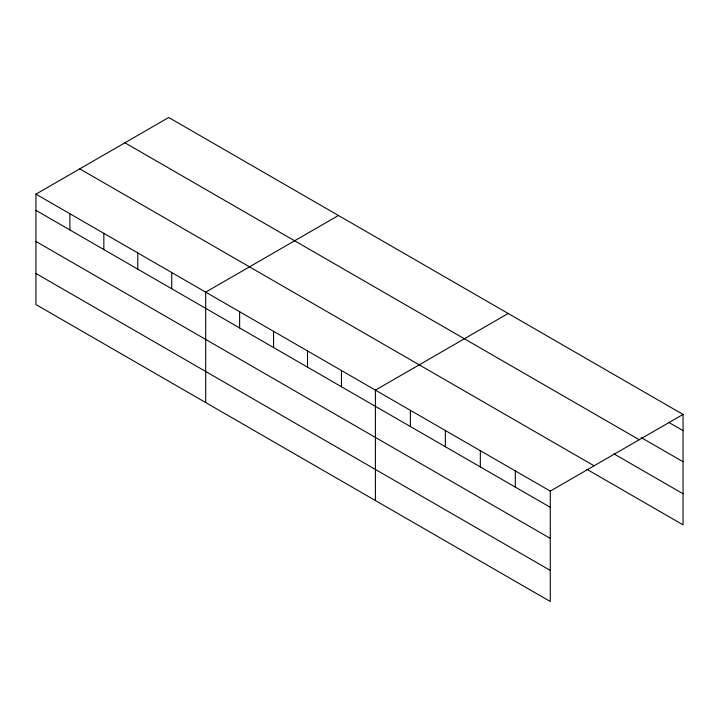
<?xml version="1.0" encoding="UTF-8"?>
<svg xmlns="http://www.w3.org/2000/svg" width="719" height="719" viewBox="0 0 719 719"><rect width="100%" height="100%" fill="white"/><g stroke="black" fill="none" stroke-linecap="round" stroke-linejoin="round"><path stroke-width="1.08" d="M35.95 194.148L550.278 491.095L550.278 601.506L35.95 304.559L35.95 194.148L168.722 117.494L683.05 414.441L683.05 524.852L586.875 469.318M338.451 215.484L205.679 292.139L205.679 402.55M508.18 313.475L375.408 390.129L375.408 500.541M550.278 491.095L683.05 414.441M668.481 422.242L683.05 430.654M641.276 437.619L683.05 461.733M124.908 142.793L639.236 439.731M614.071 453.941L683.05 493.764M79.764 168.857L594.092 465.795M35.95 210.361L550.278 507.308M35.95 241.449L550.278 538.396M35.95 273.481L550.278 570.419M515.298 470.9L515.298 487.114M480.328 450.714L480.328 466.928M445.358 430.519L445.358 446.733M410.378 410.324L410.378 426.538M341.462 370.537L341.462 386.75M307.516 350.935L307.516 367.148M273.571 331.342L273.571 347.556M239.625 311.74L239.625 327.954M171.733 272.546L171.733 288.759M137.787 252.944L137.787 269.158M103.842 233.351L103.842 249.565M69.896 213.75L69.896 229.963"/></g></svg>
